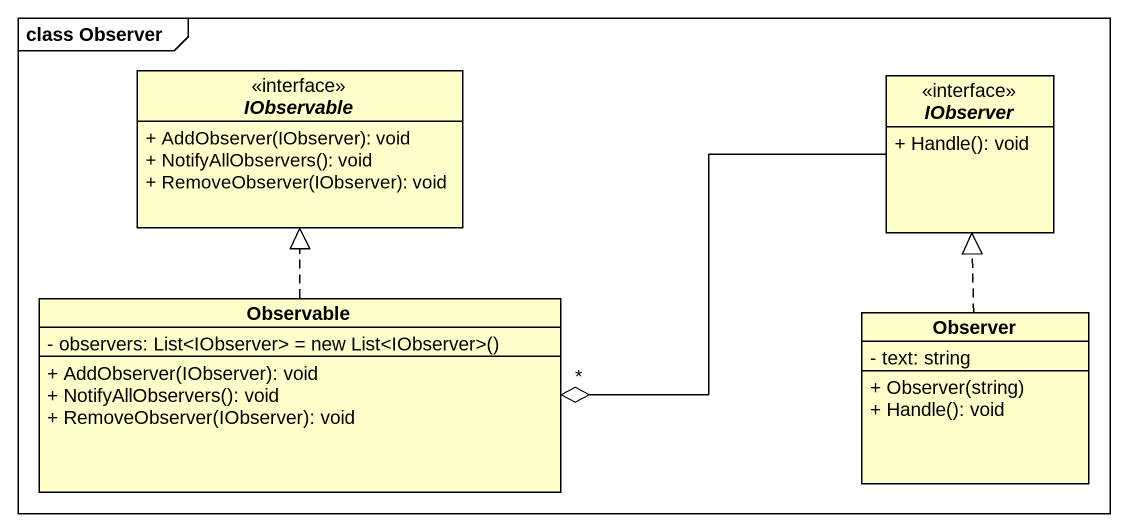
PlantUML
@startuml
mainframe class Observer
hide circle
hide empty members
skinparam classAttributeIconSize 0
interface IObservable <<interface>> {
  + AddObserver(IObserver): void
  + NotifyAllObservers(): void
  + RemoveObserver(IObserver): void
}
interface IObserver <<interface>> {
  + Handle(): void
}
class Observable {
  {field} - observers: List<IObserver> = new List<IObserver>()
  + AddObserver(IObserver): void
  + NotifyAllObservers(): void
  + RemoveObserver(IObserver): void
}
class Observer {
  - text: string
  + Observer(string)
  + Handle(): void
}
IObserver -left-o "*" Observable
Observable .up.|> IObservable
Observer .up.|> IObserver
@enduml
